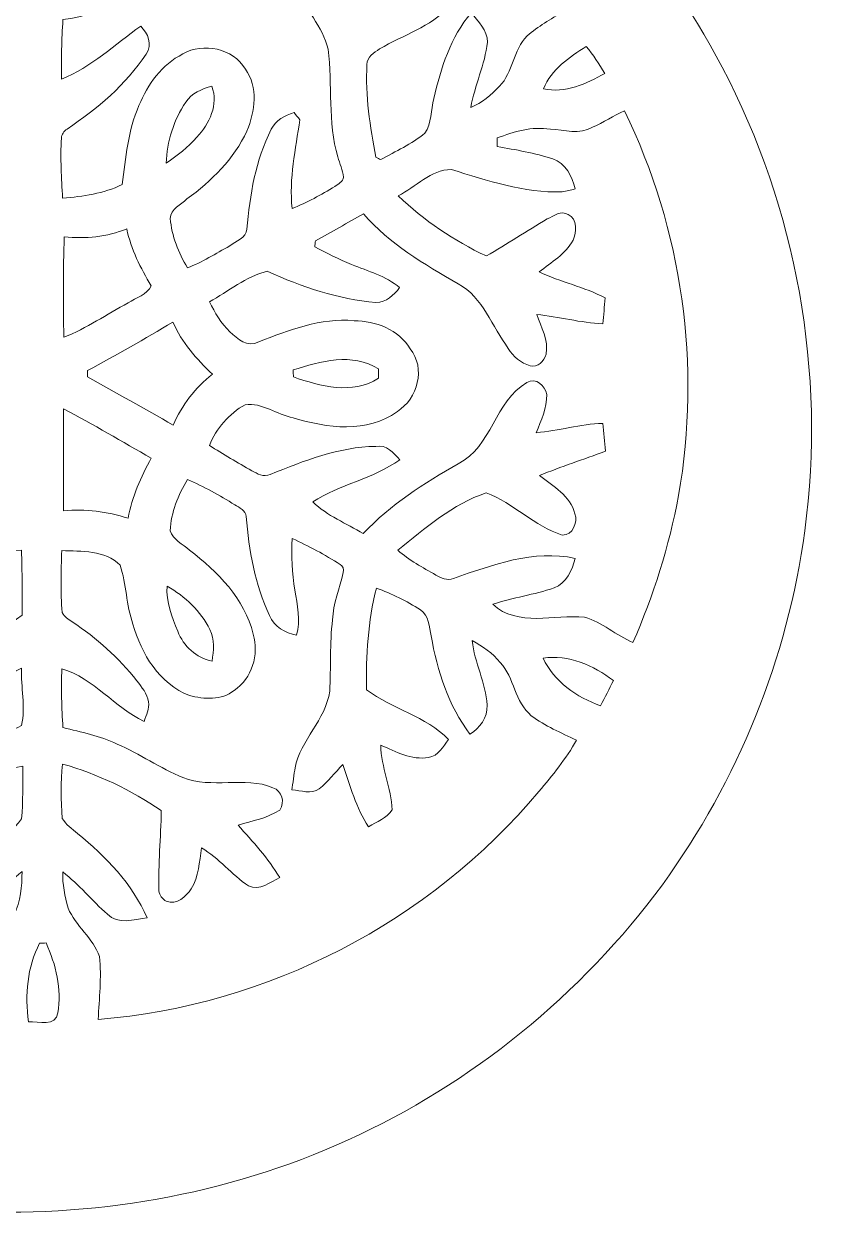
# Model space of a CAD drawing. Header units: centimetres. Extents: x -13.3 to 13.2, y -16.3 to 16.3.
# Drawn here: x 0.18 to 13.23, y -16.29 to 3.13 of the extents above; entities that cross this region are included whole.
import ezdxf

# ---------------------------------------------------------------- set-up
doc = ezdxf.new("R2010")
doc.units = ezdxf.units.CM
doc.header["$MEASUREMENT"] = 0
doc.layers.add('Layer 1', color=7, linetype='Continuous')

msp = doc.modelspace()

# ---------------------------------------------------------------- linework, layer by layer
at = {"layer": 'Layer 1', "color": 251, "lineweight": 9}
for points, knots in [([(-0.59638, 16.06195), (-0.22773, 16.28455), (0.27781, 16.22282), (0.59461, 15.93178), (0.59461, 15.93178), (1.1019, 15.49222), (1.36437, 14.84416), (1.55981, 14.21798), (1.55981, 14.21798), (1.79229, 13.50467), (1.85826, 12.75431), (1.96374, 12.01594), (1.96374, 12.01594), (2.44986, 12.02406), (2.9748, 11.97502), (3.35862, 11.642), (3.35862, 11.642), (3.62744, 11.40458), (3.84298, 11.07861), (3.8705, 10.71278), (3.8705, 10.71278), (3.91918, 10.06085), (3.88144, 9.40644), (3.89272, 8.7531), (3.89272, 8.7531), (5.04031, 8.36293), (6.16038, 7.87186), (7.17321, 7.20017), (7.17321, 7.20017), (8.996, 6.0092), (10.52671, 4.36243), (11.53883, 2.43132), (11.53883, 2.43132), (12.74851, 0.13615), (13.22969, -2.53967), (12.88291, -5.11142), (12.88291, -5.11142), (12.60457, -7.18435), (11.79424, -9.17683), (10.56587, -10.86805), (10.56587, -10.86805), (9.24824, -12.6577), (7.46919, -14.10797), (5.44248, -15.02201), (5.44248, -15.02201), (3.47257, -15.92654), (1.27194, -16.29131), (-0.88707, -16.17524), (-0.88707, -16.17524), (-2.98116, -16.02461), (-5.04209, -15.38467), (-6.83314, -14.28541), (-6.83314, -14.28541), (-9.22639, -12.84149), (-11.13209, -10.59289), (-12.13998, -7.98339), (-12.13998, -7.98339), (-13.16868, -5.33262), (-13.28192, -2.32588), (-12.3968, 0.38098), (-12.3968, 0.38098), (-11.22593, 4.11196), (-8.22379, 7.19594), (-4.54714, 8.51286), (-4.54714, 8.51286), (-4.333, 8.59082), (-4.11569, 8.66209), (-3.90367, 8.74639), (-3.90367, 8.74639), (-3.89944, 9.35811), (-3.92025, 9.97054), (-3.89697, 10.5819), (-3.89697, 10.5819), (-3.86593, 11.2483), (-3.33323, 11.86637), (-2.66613, 11.95844), (-2.66613, 11.95844), (-2.446, 11.99725), (-2.22022, 11.98702), (-1.99691, 11.99407), (-1.99691, 11.99407), (-1.94117, 12.9374), (-1.83957, 13.89272), (-1.50514, 14.78349), (-1.50514, 14.78349), (-1.30547, 15.26679), (-1.05676, 15.77726), (-0.59638, 16.06195), (-0.59638, 16.06195), (-0.59638, 16.06195), (-0.59638, 16.06195), (-0.59638, 16.06195)], [0, 0, 0, 0, 0.04166667, 0.04166667, 0.04166667, 0.04166667, 0.08333333, 0.08333333, 0.08333333, 0.08333333, 0.125, 0.125, 0.125, 0.125, 0.16666667, 0.16666667, 0.16666667, 0.16666667, 0.20833333, 0.20833333, 0.20833333, 0.20833333, 0.25, 0.25, 0.25, 0.25, 0.29166667, 0.29166667, 0.29166667, 0.29166667, 0.33333333, 0.33333333, 0.33333333, 0.33333333, 0.375, 0.375, 0.375, 0.375, 0.41666667, 0.41666667, 0.41666667, 0.41666667, 0.45833333, 0.45833333, 0.45833333, 0.45833333, 0.5, 0.5, 0.5, 0.5, 0.54166667, 0.54166667, 0.54166667, 0.54166667, 0.58333333, 0.58333333, 0.58333333, 0.58333333, 0.625, 0.625, 0.625, 0.625, 0.66666667, 0.66666667, 0.66666667, 0.66666667, 0.70833333, 0.70833333, 0.70833333, 0.70833333, 0.75, 0.75, 0.75, 0.75, 0.79166667, 0.79166667, 0.79166667, 0.79166667, 0.83333333, 0.83333333, 0.83333333, 0.83333333, 0.875, 0.875, 0.875, 0.875, 0.91666667, 0.91666667, 0.91666667, 0.91666667, 1, 1, 1, 1]), ([(1.45327, 7.55789), (1.43069, 7.33141), (1.42645, 7.10245), (1.38836, 6.87738), (1.38836, 6.87738), (1.32697, 6.65161), (1.11777, 6.5119), (1.00912, 6.31082), (1.00912, 6.31082), (0.84508, 6.09139), (0.8225, 5.81058), (0.78793, 5.54882), (0.78793, 5.54882), (1.14141, 5.73297), (1.3178, 6.1309), (1.66811, 6.31894), (1.66811, 6.31894), (1.83568, 6.37044), (2.01842, 6.32282), (2.18881, 6.29636), (2.18881, 6.29636), (1.93093, 5.70228), (1.44868, 5.24543), (0.95761, 4.84044), (0.95761, 4.84044), (0.89235, 4.76671), (0.78969, 4.69933), (0.78722, 4.59103), (0.78722, 4.59103), (0.77558, 4.32927), (0.79004, 4.06715), (0.80169, 3.80504), (0.80169, 3.80504), (1.38201, 3.94686), (1.92176, 4.2192), (2.41529, 4.55152), (2.41529, 4.55152), (2.39659, 4.95192), (2.36026, 5.35232), (2.37825, 5.75343), (2.37825, 5.75343), (2.33839, 5.86809), (2.40612, 5.96863), (2.49079, 6.02895), (2.49079, 6.02895), (2.61249, 6.05153), (2.7469, 6.02013), (2.82839, 5.92453), (2.82839, 5.92453), (3.00796, 5.71357), (3.02172, 5.42041), (3.08275, 5.16218), (3.08275, 5.16218), (3.37591, 5.33857), (3.59779, 5.60844), (3.87826, 5.80282), (3.87826, 5.80282), (4.0543, 5.83422), (4.1887, 5.69981), (4.34075, 5.63949), (4.34075, 5.63949), (4.16294, 5.31599), (3.89449, 5.05599), (3.66412, 4.77165), (3.66412, 4.77165), (3.91848, 4.70286), (4.24055, 4.70674), (4.38944, 4.44569), (4.38944, 4.44569), (4.45223, 4.25836), (4.25644, 4.19027), (4.12768, 4.13912), (4.12768, 4.13912), (3.66871, 4.01106), (3.16882, 4.1677), (2.71798, 3.99801), (2.71798, 3.99801), (2.10273, 3.69321), (1.51359, 3.28646), (0.81439, 3.20285), (0.81439, 3.20285), (0.79216, 2.88006), (0.78863, 2.55621), (0.79075, 2.23236), (0.79075, 2.23236), (1.27441, 2.43168), (1.65858, 2.79786), (2.0798, 3.09772), (2.0798, 3.09772), (2.19586, 2.97884), (2.27771, 2.80209), (2.16729, 2.64299), (2.16729, 2.64299), (1.83991, 2.14452), (1.37178, 1.7547), (0.88177, 1.42238), (0.88177, 1.42238), (0.83344, 1.3871), (0.78899, 1.33736), (0.78863, 1.27386), (0.78863, 1.27386), (0.77099, 0.94931), (0.78969, 0.62404), (0.8098, 0.29984), (0.8098, 0.29984), (1.13965, 0.32842), (1.47584, 0.37181), (1.77606, 0.52139), (1.77606, 0.52139), (1.83779, 0.95424), (1.8699, 1.40121), (2.05158, 1.80514), (2.05158, 1.80514), (2.19128, 2.15192), (2.42376, 2.47366), (2.76525, 2.64546), (2.76525, 2.64546), (3.09862, 2.83843), (3.58052, 2.73577), (3.78231, 2.39957), (3.78231, 2.39957), (3.99679, 2.105), (3.93612, 1.70884), (3.8084, 1.39134), (3.8084, 1.39134), (3.59427, 0.94013), (3.23338, 0.57607), (2.83192, 0.28714), (2.83192, 0.28714), (2.73597, 0.19365), (2.56169, 0.12522), (2.55993, -0.03071), (2.55993, -0.03071), (2.58216, -0.31646), (2.69469, -0.58775), (2.83898, -0.83293), (2.83898, -0.83293), (3.08204, -0.74403), (3.299, -0.59868), (3.52725, -0.47839), (3.52725, -0.47839), (3.62955, -0.40289), (3.79077, -0.35103), (3.80735, -0.20534), (3.80735, -0.20534), (3.85673, 0.35064), (3.94282, 0.91897), (4.20387, 1.41956), (4.20387, 1.41956), (4.27584, 1.56526), (4.4233, 1.64569), (4.57359, 1.69049), (4.57359, 1.69049), (4.60463, 1.65239), (4.63638, 1.61429), (4.66813, 1.57619), (4.66813, 1.57619), (4.6011, 1.09712), (4.49033, 0.6184), (4.54254, 0.13121), (4.54254, 0.13121), (4.78666, 0.22611), (5.01526, 0.35699), (5.23998, 0.49034), (5.23998, 0.49034), (5.29537, 0.53021), (5.36875, 0.5683), (5.38074, 0.64204), (5.38074, 0.64204), (5.36592, 0.75528), (5.31583, 0.86005), (5.28584, 0.96941), (5.28584, 0.96941), (5.12004, 1.5395), (5.19765, 2.14134), (5.12886, 2.72307), (5.12886, 2.72307), (5.03749, 3.09384), (4.74962, 3.37606), (4.61557, 3.72884), (4.61557, 3.72884), (4.55842, 3.88195), (4.56794, 4.05022), (4.54289, 4.20862), (4.54289, 4.20862), (4.6773, 4.24284), (4.83182, 4.2954), (4.95988, 4.21038), (4.95988, 4.21038), (5.11722, 4.10137), (5.22446, 3.93592), (5.35781, 3.8001), (5.35781, 3.8001), (5.47881, 4.12924), (5.59699, 4.45944), (5.73317, 4.78259), (5.73317, 4.78259), (5.87851, 4.73461), (6.02139, 4.67746), (6.16426, 4.62102), (6.16426, 4.62102), (6.16391, 4.23543), (6.00727, 3.87136), (5.98505, 3.48789), (5.98505, 3.48789), (6.22459, 3.58526), (6.46553, 3.72355), (6.73435, 3.69039), (6.73435, 3.69039), (6.90121, 3.68827), (6.98976, 3.52458), (7.09877, 3.42192), (7.09877, 3.42192), (6.79961, 3.0762), (6.34382, 2.95696), (5.96635, 2.72625), (5.96635, 2.72625), (5.87322, 2.66733), (5.76139, 2.59784), (5.76033, 2.47436), (5.76033, 2.47436), (5.73281, 1.96636), (5.80866, 1.46083), (5.90638, 0.96412), (5.90638, 0.96412), (5.92578, 0.9546), (5.96459, 0.93519), (5.98399, 0.92567), (5.98399, 0.92567), (6.22776, 1.06078), (6.48247, 1.18214), (6.7026, 1.35465), (6.7026, 1.35465), (6.81655, 1.51692), (6.79503, 1.73459), (6.84759, 1.91909), (6.84759, 1.91909), (6.96189, 2.41404), (7.12241, 2.91992), (7.45401, 3.31609), (7.45401, 3.31609), (7.56549, 3.17392), (7.7246, 3.03281), (7.7193, 2.83702), (7.7193, 2.83702), (7.68015, 2.47225), (7.51327, 2.13605), (7.44908, 1.77551), (7.44908, 1.77551), (7.63111, 1.84818), (7.77997, 1.97977), (7.91544, 2.11841), (7.91544, 2.11841), (8.13841, 2.34772), (8.13911, 2.70931), (8.36489, 2.93756), (8.36489, 2.93756), (8.54022, 3.09702), (8.75365, 3.20638), (8.95121, 3.33549), (8.95121, 3.33549), (7.21342, 5.73297), (4.39508, 7.28802), (1.45327, 7.55789), (1.45327, 7.55789), (1.45327, 7.55789), (1.45327, 7.55789), (1.45327, 7.55789)], [0, 0, 0, 0, 0.01470588, 0.01470588, 0.01470588, 0.01470588, 0.02941176, 0.02941176, 0.02941176, 0.02941176, 0.04411765, 0.04411765, 0.04411765, 0.04411765, 0.05882353, 0.05882353, 0.05882353, 0.05882353, 0.07352941, 0.07352941, 0.07352941, 0.07352941, 0.08823529, 0.08823529, 0.08823529, 0.08823529, 0.10294118, 0.10294118, 0.10294118, 0.10294118, 0.11764706, 0.11764706, 0.11764706, 0.11764706, 0.13235294, 0.13235294, 0.13235294, 0.13235294, 0.14705882, 0.14705882, 0.14705882, 0.14705882, 0.16176471, 0.16176471, 0.16176471, 0.16176471, 0.17647059, 0.17647059, 0.17647059, 0.17647059, 0.19117647, 0.19117647, 0.19117647, 0.19117647, 0.20588235, 0.20588235, 0.20588235, 0.20588235, 0.22058824, 0.22058824, 0.22058824, 0.22058824, 0.23529412, 0.23529412, 0.23529412, 0.23529412, 0.25, 0.25, 0.25, 0.25, 0.26470588, 0.26470588, 0.26470588, 0.26470588, 0.27941176, 0.27941176, 0.27941176, 0.27941176, 0.29411765, 0.29411765, 0.29411765, 0.29411765, 0.30882353, 0.30882353, 0.30882353, 0.30882353, 0.32352941, 0.32352941, 0.32352941, 0.32352941, 0.33823529, 0.33823529, 0.33823529, 0.33823529, 0.35294118, 0.35294118, 0.35294118, 0.35294118, 0.36764706, 0.36764706, 0.36764706, 0.36764706, 0.38235294, 0.38235294, 0.38235294, 0.38235294, 0.39705882, 0.39705882, 0.39705882, 0.39705882, 0.41176471, 0.41176471, 0.41176471, 0.41176471, 0.42647059, 0.42647059, 0.42647059, 0.42647059, 0.44117647, 0.44117647, 0.44117647, 0.44117647, 0.45588235, 0.45588235, 0.45588235, 0.45588235, 0.47058824, 0.47058824, 0.47058824, 0.47058824, 0.48529412, 0.48529412, 0.48529412, 0.48529412, 0.5, 0.5, 0.5, 0.5, 0.51470588, 0.51470588, 0.51470588, 0.51470588, 0.52941176, 0.52941176, 0.52941176, 0.52941176, 0.54411765, 0.54411765, 0.54411765, 0.54411765, 0.55882353, 0.55882353, 0.55882353, 0.55882353, 0.57352941, 0.57352941, 0.57352941, 0.57352941, 0.58823529, 0.58823529, 0.58823529, 0.58823529, 0.60294118, 0.60294118, 0.60294118, 0.60294118, 0.61764706, 0.61764706, 0.61764706, 0.61764706, 0.63235294, 0.63235294, 0.63235294, 0.63235294, 0.64705882, 0.64705882, 0.64705882, 0.64705882, 0.66176471, 0.66176471, 0.66176471, 0.66176471, 0.67647059, 0.67647059, 0.67647059, 0.67647059, 0.69117647, 0.69117647, 0.69117647, 0.69117647, 0.70588235, 0.70588235, 0.70588235, 0.70588235, 0.72058824, 0.72058824, 0.72058824, 0.72058824, 0.73529412, 0.73529412, 0.73529412, 0.73529412, 0.75, 0.75, 0.75, 0.75, 0.76470588, 0.76470588, 0.76470588, 0.76470588, 0.77941176, 0.77941176, 0.77941176, 0.77941176, 0.79411765, 0.79411765, 0.79411765, 0.79411765, 0.80882353, 0.80882353, 0.80882353, 0.80882353, 0.82352941, 0.82352941, 0.82352941, 0.82352941, 0.83823529, 0.83823529, 0.83823529, 0.83823529, 0.85294118, 0.85294118, 0.85294118, 0.85294118, 0.86764706, 0.86764706, 0.86764706, 0.86764706, 0.88235294, 0.88235294, 0.88235294, 0.88235294, 0.89705882, 0.89705882, 0.89705882, 0.89705882, 0.91176471, 0.91176471, 0.91176471, 0.91176471, 0.92647059, 0.92647059, 0.92647059, 0.92647059, 0.94117647, 0.94117647, 0.94117647, 0.94117647, 0.95588235, 0.95588235, 0.95588235, 0.95588235, 0.97058824, 0.97058824, 0.97058824, 0.97058824, 1, 1, 1, 1]), ([(8.63405, 2.07996), (8.98296, 1.9967), (9.33256, 2.16215), (9.62995, 2.32972), (9.62995, 2.32972), (9.53504, 2.48001), (9.44192, 2.6317), (9.32762, 2.76787), (9.32762, 2.76787), (9.05351, 2.59396), (8.76035, 2.39428), (8.63405, 2.07996), (8.63405, 2.07996), (8.63405, 2.07996), (8.63405, 2.07996), (8.63405, 2.07996)], [0, 0, 0, 0, 0.2, 0.2, 0.2, 0.2, 0.4, 0.4, 0.4, 0.4, 0.6, 0.6, 0.6, 0.6, 1, 1, 1, 1]), ([(2.81146, 1.86159), (2.61532, 1.56984), (2.50596, 1.21953), (2.49608, 0.86852), (2.49608, 0.86852), (2.67211, 0.99517), (2.85132, 1.12322), (2.99208, 1.29044), (2.99208, 1.29044), (3.19564, 1.50916), (3.35121, 1.82137), (3.23515, 2.12017), (3.23515, 2.12017), (3.07287, 2.07643), (2.91024, 2.00411), (2.81146, 1.86159), (2.81146, 1.86159), (2.81146, 1.86159), (2.81146, 1.86159), (2.81146, 1.86159)], [0, 0, 0, 0, 0.16666667, 0.16666667, 0.16666667, 0.16666667, 0.33333333, 0.33333333, 0.33333333, 0.33333333, 0.5, 0.5, 0.5, 0.5, 0.66666667, 0.66666667, 0.66666667, 0.66666667, 1, 1, 1, 1]), ([(9.42922, 1.45166), (9.21826, 1.32642), (8.97202, 1.41215), (8.74342, 1.41956), (8.74342, 1.41956), (8.44391, 1.47318), (8.15357, 1.37934), (7.87629, 1.27809), (7.87629, 1.27809), (7.87734, 1.23188), (7.87876, 1.18567), (7.88052, 1.1391), (7.88052, 1.1391), (8.18427, 1.08654), (8.48871, 1.03291), (8.78363, 0.94013), (8.78363, 0.94013), (8.99072, 0.8664), (9.10184, 0.65156), (9.14876, 0.44942), (9.14876, 0.44942), (9.07715, 0.43213), (9.00659, 0.41167), (8.93357, 0.40356), (8.93357, 0.40356), (8.31197, 0.37781), (7.71966, 0.58912), (7.13334, 0.76374), (7.13334, 0.76374), (6.79503, 0.76727), (6.55196, 0.47694), (6.26762, 0.33794), (6.26762, 0.33794), (6.68814, -0.06458), (7.17532, -0.39372), (7.70237, -0.64031), (7.70237, -0.64031), (8.03892, -0.45016), (8.35889, -0.2318), (8.69403, -0.03918), (8.69403, -0.03918), (8.79492, 0.0088), (8.91946, 0.10652), (9.0334, 0.03173), (9.0334, 0.03173), (9.1918, -0.03812), (9.16569, -0.25473), (9.11278, -0.38561), (9.11278, -0.38561), (8.99036, -0.61068), (8.75858, -0.74403), (8.5635, -0.8996), (8.5635, -0.8996), (8.91098, -1.06682), (9.29552, -1.14126), (9.63665, -1.324), (9.63665, -1.324), (9.62254, -1.46405), (9.60949, -1.60445), (9.59749, -1.74486), (9.59749, -1.74486), (9.23413, -1.72863), (8.88206, -1.62844), (8.52152, -1.59105), (8.52152, -1.59105), (8.5949, -1.79989), (8.71555, -2.00944), (8.67498, -2.24051), (8.67498, -2.24051), (8.6457, -2.35093), (8.53704, -2.46488), (8.41322, -2.42784), (8.41322, -2.42784), (8.26505, -2.38056), (8.13735, -2.28038), (8.05974, -2.14561), (8.05974, -2.14561), (7.79621, -1.78931), (7.65192, -1.31764), (7.24341, -1.09187), (7.24341, -1.09187), (6.68814, -0.77754), (6.1311, -0.44276), (5.70636, 0.04267), (5.70636, 0.04267), (5.44389, -0.10056), (5.1846, -0.25049), (4.92248, -0.39443), (4.92248, -0.39443), (4.91966, -0.41912), (4.91366, -0.4678), (4.91049, -0.49215), (4.91049, -0.49215), (5.10628, -0.59657), (5.30595, -0.69288), (5.51127, -0.7779), (5.51127, -0.7779), (5.77656, -0.8922), (6.06866, -0.96205), (6.29197, -1.15607), (6.29197, -1.15607), (6.19531, -1.27425), (6.07289, -1.40125), (5.90709, -1.39561), (5.90709, -1.39561), (5.29008, -1.34516), (4.69671, -1.14337), (4.1372, -0.89078), (4.1372, -0.89078), (3.79183, -0.97228), (3.50573, -1.21887), (3.1974, -1.38714), (3.1974, -1.38714), (3.28842, -1.56212), (3.38226, -1.74027), (3.53113, -1.87468), (3.53113, -1.87468), (3.65283, -1.99427), (3.81582, -2.13538), (4.00066, -2.03872), (4.00066, -2.03872), (4.49351, -1.84434), (5.00786, -1.64538), (5.54937, -1.69335), (5.54937, -1.69335), (5.90074, -1.69688), (6.2768, -1.83482), (6.46271, -2.15161), (6.46271, -2.15161), (6.72165, -2.46558), (6.57983, -2.963), (6.25492, -3.1722), (6.25492, -3.1722), (5.76527, -3.53097), (5.10769, -3.44031), (4.5623, -3.2745), (4.5623, -3.2745), (4.29418, -3.2237), (4.05746, -3.02262), (3.77701, -3.05966), (3.77701, -3.05966), (3.51807, -3.20536), (3.30958, -3.44736), (3.19705, -3.72253), (3.19705, -3.72253), (3.42424, -3.86364), (3.65142, -4.00616), (3.88673, -4.13387), (3.88673, -4.13387), (3.97809, -4.18255), (4.07687, -4.24358), (4.18765, -4.19561), (4.18765, -4.19561), (4.7341, -3.9723), (5.30454, -3.74546), (5.90179, -3.73805), (5.90179, -3.73805), (6.07783, -3.70383), (6.19107, -3.84566), (6.29514, -3.95572), (6.29514, -3.95572), (5.86475, -4.26582), (5.32112, -4.35506), (4.87697, -4.64258), (4.87697, -4.64258), (5.11439, -4.86624), (5.42307, -4.99077), (5.70001, -5.15657), (5.70001, -5.15657), (6.13992, -4.6835), (6.68672, -4.33636), (7.24552, -4.02133), (7.24552, -4.02133), (7.79551, -3.74546), (7.83361, -3.00145), (8.3603, -2.70159), (8.3603, -2.70159), (8.51341, -2.60846), (8.65452, -2.75733), (8.6838, -2.8935), (8.6838, -2.8935), (8.6919, -3.11505), (8.59243, -3.31578), (8.51341, -3.5158), (8.51341, -3.5158), (8.87783, -3.48793), (9.23061, -3.37328), (9.59749, -3.36376), (9.59749, -3.36376), (9.60949, -3.51333), (9.62431, -3.66503), (9.63947, -3.81531), (9.63947, -3.81531), (9.28282, -3.95043), (8.9198, -4.0679), (8.56703, -4.21254), (8.56703, -4.21254), (8.78715, -4.38928), (9.06939, -4.53956), (9.14417, -4.83414), (9.14417, -4.83414), (9.19004, -4.97701), (9.1096, -5.18938), (8.93815, -5.18021), (8.93815, -5.18021), (8.48519, -5.03452), (8.14299, -4.66128), (7.70166, -4.49476), (7.70166, -4.49476), (7.15239, -4.6701), (6.70719, -5.07614), (6.26127, -5.42646), (6.26127, -5.42646), (6.44472, -5.59262), (6.66838, -5.70586), (6.8804, -5.83074), (6.8804, -5.83074), (6.96612, -5.88013), (7.06772, -5.92634), (7.16686, -5.88507), (7.16686, -5.88507), (7.79868, -5.66952), (8.47249, -5.41058), (9.14735, -5.56051), (9.14735, -5.56051), (9.10184, -5.75313), (9.0013, -5.96056), (8.80691, -6.03923), (8.80691, -6.03923), (8.47953, -6.15177), (8.13417, -6.19692), (7.80609, -6.30699), (7.80609, -6.30699), (8.21461, -6.68164), (8.8055, -6.4728), (9.30081, -6.51442), (9.30081, -6.51442), (9.58585, -6.60191), (9.81516, -6.8097), (10.08609, -6.93), (10.08609, -6.93), (10.4237, -6.16376), (10.67523, -5.35978), (10.83045, -4.5371), (10.83045, -4.5371), (11.19734, -2.42925), (10.8936, -0.20322), (9.9478, 1.71836), (9.9478, 1.71836), (9.7693, 1.64004), (9.60702, 1.53033), (9.42922, 1.45166), (9.42922, 1.45166), (9.42922, 1.45166), (9.42922, 1.45166), (9.42922, 1.45166)], [0, 0, 0, 0, 0.01538462, 0.01538462, 0.01538462, 0.01538462, 0.03076923, 0.03076923, 0.03076923, 0.03076923, 0.04615385, 0.04615385, 0.04615385, 0.04615385, 0.06153846, 0.06153846, 0.06153846, 0.06153846, 0.07692308, 0.07692308, 0.07692308, 0.07692308, 0.09230769, 0.09230769, 0.09230769, 0.09230769, 0.10769231, 0.10769231, 0.10769231, 0.10769231, 0.12307692, 0.12307692, 0.12307692, 0.12307692, 0.13846154, 0.13846154, 0.13846154, 0.13846154, 0.15384615, 0.15384615, 0.15384615, 0.15384615, 0.16923077, 0.16923077, 0.16923077, 0.16923077, 0.18461538, 0.18461538, 0.18461538, 0.18461538, 0.2, 0.2, 0.2, 0.2, 0.21538462, 0.21538462, 0.21538462, 0.21538462, 0.23076923, 0.23076923, 0.23076923, 0.23076923, 0.24615385, 0.24615385, 0.24615385, 0.24615385, 0.26153846, 0.26153846, 0.26153846, 0.26153846, 0.27692308, 0.27692308, 0.27692308, 0.27692308, 0.29230769, 0.29230769, 0.29230769, 0.29230769, 0.30769231, 0.30769231, 0.30769231, 0.30769231, 0.32307692, 0.32307692, 0.32307692, 0.32307692, 0.33846154, 0.33846154, 0.33846154, 0.33846154, 0.35384615, 0.35384615, 0.35384615, 0.35384615, 0.36923077, 0.36923077, 0.36923077, 0.36923077, 0.38461538, 0.38461538, 0.38461538, 0.38461538, 0.4, 0.4, 0.4, 0.4, 0.41538462, 0.41538462, 0.41538462, 0.41538462, 0.43076923, 0.43076923, 0.43076923, 0.43076923, 0.44615385, 0.44615385, 0.44615385, 0.44615385, 0.46153846, 0.46153846, 0.46153846, 0.46153846, 0.47692308, 0.47692308, 0.47692308, 0.47692308, 0.49230769, 0.49230769, 0.49230769, 0.49230769, 0.50769231, 0.50769231, 0.50769231, 0.50769231, 0.52307692, 0.52307692, 0.52307692, 0.52307692, 0.53846154, 0.53846154, 0.53846154, 0.53846154, 0.55384615, 0.55384615, 0.55384615, 0.55384615, 0.56923077, 0.56923077, 0.56923077, 0.56923077, 0.58461538, 0.58461538, 0.58461538, 0.58461538, 0.6, 0.6, 0.6, 0.6, 0.61538462, 0.61538462, 0.61538462, 0.61538462, 0.63076923, 0.63076923, 0.63076923, 0.63076923, 0.64615385, 0.64615385, 0.64615385, 0.64615385, 0.66153846, 0.66153846, 0.66153846, 0.66153846, 0.67692308, 0.67692308, 0.67692308, 0.67692308, 0.69230769, 0.69230769, 0.69230769, 0.69230769, 0.70769231, 0.70769231, 0.70769231, 0.70769231, 0.72307692, 0.72307692, 0.72307692, 0.72307692, 0.73846154, 0.73846154, 0.73846154, 0.73846154, 0.75384615, 0.75384615, 0.75384615, 0.75384615, 0.76923077, 0.76923077, 0.76923077, 0.76923077, 0.78461538, 0.78461538, 0.78461538, 0.78461538, 0.8, 0.8, 0.8, 0.8, 0.81538462, 0.81538462, 0.81538462, 0.81538462, 0.83076923, 0.83076923, 0.83076923, 0.83076923, 0.84615385, 0.84615385, 0.84615385, 0.84615385, 0.86153846, 0.86153846, 0.86153846, 0.86153846, 0.87692308, 0.87692308, 0.87692308, 0.87692308, 0.89230769, 0.89230769, 0.89230769, 0.89230769, 0.90769231, 0.90769231, 0.90769231, 0.90769231, 0.92307692, 0.92307692, 0.92307692, 0.92307692, 0.93846154, 0.93846154, 0.93846154, 0.93846154, 0.95384615, 0.95384615, 0.95384615, 0.95384615, 0.96923077, 0.96923077, 0.96923077, 0.96923077, 1, 1, 1, 1]), ([(0.83485, -0.3281), (0.81686, -0.87279), (0.81897, -1.41819), (0.82956, -1.96323), (0.82956, -1.96323), (1.19786, -1.81753), (1.52559, -1.58858), (1.87519, -1.40443), (1.87519, -1.40443), (1.99831, -1.31694), (2.18528, -1.27813), (2.25054, -1.12573), (2.25054, -1.12573), (2.07592, -0.83681), (1.92458, -0.53342), (1.85191, -0.2011), (1.85191, -0.2011), (1.52806, -0.33022), (1.18092, -0.36585), (0.83485, -0.3281), (0.83485, -0.3281), (0.83485, -0.3281), (0.83485, -0.3281), (0.83485, -0.3281)], [0, 0, 0, 0, 0.14285714, 0.14285714, 0.14285714, 0.14285714, 0.28571429, 0.28571429, 0.28571429, 0.28571429, 0.42857143, 0.42857143, 0.42857143, 0.42857143, 0.57142857, 0.57142857, 0.57142857, 0.57142857, 0.71428571, 0.71428571, 0.71428571, 0.71428571, 1, 1, 1, 1]), ([(1.21126, -2.50615), (1.21161, -2.53085), (1.21232, -2.58024), (1.21267, -2.60493), (1.21267, -2.60493), (1.67622, -2.86846), (2.14718, -3.11928), (2.60509, -3.39339), (2.60509, -3.39339), (2.75255, -3.06919), (2.96492, -2.78273), (3.24573, -2.56436), (3.24573, -2.56436), (2.9882, -2.31636), (2.74831, -2.04966), (2.60403, -1.71664), (2.60403, -1.71664), (2.14365, -1.98616), (1.68328, -2.25674), (1.21126, -2.50615), (1.21126, -2.50615), (1.21126, -2.50615), (1.21126, -2.50615), (1.21126, -2.50615)], [0, 0, 0, 0, 0.14285714, 0.14285714, 0.14285714, 0.14285714, 0.28571429, 0.28571429, 0.28571429, 0.28571429, 0.42857143, 0.42857143, 0.42857143, 0.42857143, 0.57142857, 0.57142857, 0.57142857, 0.57142857, 0.71428571, 0.71428571, 0.71428571, 0.71428571, 1, 1, 1, 1]), ([(4.55983, -2.49557), (4.56089, -2.52379), (4.563, -2.58094), (4.56406, -2.60952), (4.56406, -2.60952), (5.00186, -2.76051), (5.52397, -2.90197), (5.94519, -2.63068), (5.94519, -2.63068), (5.94519, -2.59258), (5.94519, -2.51709), (5.94519, -2.47899), (5.94519, -2.47899), (5.52432, -2.20453), (4.99939, -2.35799), (4.55983, -2.49557), (4.55983, -2.49557), (4.55983, -2.49557), (4.55983, -2.49557), (4.55983, -2.49557)], [0, 0, 0, 0, 0.16666667, 0.16666667, 0.16666667, 0.16666667, 0.33333333, 0.33333333, 0.33333333, 0.33333333, 0.5, 0.5, 0.5, 0.5, 0.66666667, 0.66666667, 0.66666667, 0.66666667, 1, 1, 1, 1]), ([(0.82603, -3.1274), (0.82038, -3.67985), (0.82144, -4.23265), (0.82356, -4.78581), (0.82356, -4.78581), (1.17986, -4.74876), (1.53335, -4.79956), (1.87307, -4.90716), (1.87307, -4.90716), (1.9415, -4.55932), (2.07804, -4.23582), (2.25196, -3.92855), (2.25196, -3.92855), (1.77571, -3.66326), (1.30969, -3.37928), (0.82603, -3.1274), (0.82603, -3.1274), (0.82603, -3.1274), (0.82603, -3.1274), (0.82603, -3.1274)], [0, 0, 0, 0, 0.16666667, 0.16666667, 0.16666667, 0.16666667, 0.33333333, 0.33333333, 0.33333333, 0.33333333, 0.5, 0.5, 0.5, 0.5, 0.66666667, 0.66666667, 0.66666667, 0.66666667, 1, 1, 1, 1]), ([(-2.55254, -4.63129), (-2.6559, -4.70537), (-2.81606, -4.75829), (-2.83264, -4.90434), (-2.83264, -4.90434), (-2.88238, -5.45327), (-2.97622, -6.00995), (-3.21152, -6.51266), (-3.21152, -6.51266), (-3.28596, -6.66577), (-3.44295, -6.75325), (-3.59993, -6.80088), (-3.59993, -6.80088), (-3.62992, -6.76137), (-3.6599, -6.72256), (-3.68989, -6.68411), (-3.68989, -6.68411), (-3.63486, -6.20574), (-3.52444, -5.72985), (-3.56677, -5.24548), (-3.56677, -5.24548), (-3.83241, -5.35379), (-4.085, -5.49207), (-4.3263, -5.64624), (-4.3263, -5.64624), (-4.40991, -5.66247), (-4.41132, -5.75242), (-4.39368, -5.81416), (-4.39368, -5.81416), (-4.35488, -5.96162), (-4.30337, -6.1052), (-4.27339, -6.25549), (-4.27339, -6.25549), (-4.12028, -6.85097), (-4.28961, -7.48915), (-4.07724, -8.07194), (-4.07724, -8.07194), (-3.91532, -8.41484), (-3.6218, -8.702), (-3.58829, -9.09852), (-3.58829, -9.09852), (-3.54137, -9.21529), (-3.61792, -9.31513), (-3.704, -9.37369), (-3.704, -9.37369), (-4.01762, -9.4333), (-4.18766, -9.11156), (-4.39333, -8.94506), (-4.39333, -8.94506), (-4.52915, -9.27032), (-4.6371, -9.60757), (-4.78738, -9.9272), (-4.78738, -9.9272), (-4.92425, -9.8404), (-5.10593, -9.79632), (-5.19837, -9.65309), (-5.19837, -9.65309), (-5.17861, -9.29572), (-5.02727, -8.956), (-5.01034, -8.59687), (-5.01034, -8.59687), (-5.25234, -8.68648), (-5.48941, -8.83747), (-5.75929, -8.79831), (-5.75929, -8.79831), (-5.88946, -8.78984), (-6.04186, -8.72246), (-6.07502, -8.58382), (-6.07502, -8.58382), (-6.10501, -8.49915), (-6.03869, -8.41837), (-5.97589, -8.36968), (-5.97589, -8.36968), (-5.64675, -8.12415), (-5.24317, -8.00844), (-4.90309, -7.78125), (-4.90309, -7.78125), (-4.81736, -7.72092), (-4.80079, -7.60733), (-4.78984, -7.51102), (-4.78984, -7.51102), (-4.77926, -7.01678), (-4.83606, -6.52007), (-4.95883, -6.041), (-4.95883, -6.041), (-5.22236, -6.13095), (-5.46366, -6.27524), (-5.69226, -6.43223), (-5.69226, -6.43223), (-5.80056, -6.51195), (-5.79456, -6.66718), (-5.83196, -6.78183), (-5.83196, -6.78183), (-5.93955, -7.36039), (-6.10748, -7.94811), (-6.46237, -8.42789), (-6.46237, -8.42789), (-6.59219, -8.327), (-6.72166, -8.19682), (-6.74424, -8.02677), (-6.74424, -8.02677), (-6.76505, -7.62673), (-6.51035, -7.28031), (-6.49553, -6.8866), (-6.49553, -6.8866), (-6.65957, -6.97762), (-6.80774, -7.09616), (-6.94003, -7.2288), (-6.94003, -7.2288), (-7.17957, -7.47539), (-7.1838, -7.86874), (-7.44168, -8.10051), (-7.44168, -8.10051), (-7.70097, -8.29629), (-8.00648, -8.41449), (-8.28835, -8.57182), (-8.28835, -8.57182), (-7.20532, -10.16179), (-5.65486, -11.42262), (-3.89556, -12.1952), (-3.89556, -12.1952), (-2.8016, -12.67781), (-1.62579, -12.99954), (-0.42881, -13.05986), (-0.42881, -13.05986), (-0.42352, -12.70003), (-0.4775, -12.33808), (-0.41964, -11.98107), (-0.41964, -11.98107), (-0.3445, -11.73342), (-0.1092, -11.58031), (0.00687, -11.35454), (0.00687, -11.35454), (0.14058, -11.14781), (0.14164, -10.89204), (0.15081, -10.65568), (0.15081, -10.65568), (-0.13918, -10.86594), (-0.33639, -11.17779), (-0.62707, -11.38699), (-0.62707, -11.38699), (-0.79641, -11.52352), (-1.02007, -11.43109), (-1.21445, -11.4071), (-1.21445, -11.4071), (-1.01936, -10.95343), (-0.69163, -10.56925), (-0.32015, -10.24893), (-0.32015, -10.24893), (-0.16035, -10.1057), (0.01675, -9.97623), (0.14058, -9.79808), (0.14058, -9.79808), (0.16351, -9.51304), (0.16598, -9.22693), (0.15963, -8.94189), (0.15963, -8.94189), (-0.42599, -9.04666), (-0.95234, -9.33841), (-1.4434, -9.66014), (-1.4434, -9.66014), (-1.45399, -10.15827), (-1.31252, -10.69061), (-1.49314, -11.17285), (-1.49314, -11.17285), (-1.66459, -11.14181), (-1.86744, -11.09207), (-1.95281, -10.92168), (-1.95281, -10.92168), (-2.05053, -10.71566), (-2.06464, -10.48), (-2.11015, -10.26021), (-2.11015, -10.26021), (-2.40119, -10.45883), (-2.62979, -10.73541), (-2.92577, -10.92767), (-2.92577, -10.92767), (-3.08629, -10.93226), (-3.22034, -10.81302), (-3.36181, -10.74917), (-3.36181, -10.74917), (-3.18119, -10.43379), (-2.92577, -10.17344), (-2.7194, -9.87675), (-2.7194, -9.87675), (-2.90531, -9.81713), (-3.11592, -9.81748), (-3.28667, -9.71694), (-3.28667, -9.71694), (-3.40344, -9.65203), (-3.40661, -9.49186), (-3.44542, -9.38392), (-3.44542, -9.38392), (-2.90567, -9.02691), (-2.20928, -9.35358), (-1.64695, -9.06395), (-1.64695, -9.06395), (-1.22997, -8.85687), (-0.83874, -8.58629), (-0.38613, -8.45647), (-0.38613, -8.45647), (-0.21609, -8.38274), (-0.01395, -8.38132), (0.14199, -8.2769), (0.14199, -8.2769), (0.21114, -7.97351), (0.12718, -7.65249), (0.14093, -7.34486), (0.14093, -7.34486), (-0.32651, -7.58087), (-0.70821, -7.94705), (-1.15624, -8.21199), (-1.15624, -8.21199), (-1.23032, -8.0737), (-1.29629, -7.89167), (-1.19963, -7.74809), (-1.19963, -7.74809), (-0.85003, -7.23303), (-0.35543, -6.83545), (0.15152, -6.48373), (0.15152, -6.48373), (0.15293, -6.13166), (0.15046, -5.77959), (0.14058, -5.42822), (0.14058, -5.42822), (-0.10248, -5.43845), (-0.35014, -5.4568), (-0.58121, -5.53758), (-0.58121, -5.53758), (-0.68246, -5.57639), (-0.8084, -5.62789), (-0.82251, -5.75172), (-0.82251, -5.75172), (-0.89765, -6.24279), (-0.94704, -6.7649), (-1.23138, -7.18894), (-1.23138, -7.18894), (-1.42435, -7.53642), (-1.78489, -7.86803), (-2.21034, -7.82676), (-2.21034, -7.82676), (-2.67565, -7.85357), (-3.02208, -7.35121), (-2.94518, -6.91694), (-2.94518, -6.91694), (-2.8651, -6.33063), (-2.45411, -5.8505), (-1.9962, -5.50548), (-1.9962, -5.50548), (-1.8745, -5.3933), (-1.70904, -5.31745), (-1.61803, -5.17703), (-1.61803, -5.17703), (-1.57887, -4.85883), (-1.71363, -4.55121), (-1.86532, -4.27886), (-1.86532, -4.27886), (-2.10486, -4.37482), (-2.32535, -4.51064), (-2.55254, -4.63129), (-2.55254, -4.63129), (-2.55254, -4.63129), (-2.55254, -4.63129), (-2.55254, -4.63129)], [0, 0, 0, 0, 0.01492537, 0.01492537, 0.01492537, 0.01492537, 0.02985075, 0.02985075, 0.02985075, 0.02985075, 0.04477612, 0.04477612, 0.04477612, 0.04477612, 0.05970149, 0.05970149, 0.05970149, 0.05970149, 0.07462687, 0.07462687, 0.07462687, 0.07462687, 0.08955224, 0.08955224, 0.08955224, 0.08955224, 0.10447761, 0.10447761, 0.10447761, 0.10447761, 0.11940299, 0.11940299, 0.11940299, 0.11940299, 0.13432836, 0.13432836, 0.13432836, 0.13432836, 0.14925373, 0.14925373, 0.14925373, 0.14925373, 0.1641791, 0.1641791, 0.1641791, 0.1641791, 0.17910448, 0.17910448, 0.17910448, 0.17910448, 0.19402985, 0.19402985, 0.19402985, 0.19402985, 0.20895522, 0.20895522, 0.20895522, 0.20895522, 0.2238806, 0.2238806, 0.2238806, 0.2238806, 0.23880597, 0.23880597, 0.23880597, 0.23880597, 0.25373134, 0.25373134, 0.25373134, 0.25373134, 0.26865672, 0.26865672, 0.26865672, 0.26865672, 0.28358209, 0.28358209, 0.28358209, 0.28358209, 0.29850746, 0.29850746, 0.29850746, 0.29850746, 0.31343284, 0.31343284, 0.31343284, 0.31343284, 0.32835821, 0.32835821, 0.32835821, 0.32835821, 0.34328358, 0.34328358, 0.34328358, 0.34328358, 0.35820896, 0.35820896, 0.35820896, 0.35820896, 0.37313433, 0.37313433, 0.37313433, 0.37313433, 0.3880597, 0.3880597, 0.3880597, 0.3880597, 0.40298507, 0.40298507, 0.40298507, 0.40298507, 0.41791045, 0.41791045, 0.41791045, 0.41791045, 0.43283582, 0.43283582, 0.43283582, 0.43283582, 0.44776119, 0.44776119, 0.44776119, 0.44776119, 0.46268657, 0.46268657, 0.46268657, 0.46268657, 0.47761194, 0.47761194, 0.47761194, 0.47761194, 0.49253731, 0.49253731, 0.49253731, 0.49253731, 0.50746269, 0.50746269, 0.50746269, 0.50746269, 0.52238806, 0.52238806, 0.52238806, 0.52238806, 0.53731343, 0.53731343, 0.53731343, 0.53731343, 0.55223881, 0.55223881, 0.55223881, 0.55223881, 0.56716418, 0.56716418, 0.56716418, 0.56716418, 0.58208955, 0.58208955, 0.58208955, 0.58208955, 0.59701493, 0.59701493, 0.59701493, 0.59701493, 0.6119403, 0.6119403, 0.6119403, 0.6119403, 0.62686567, 0.62686567, 0.62686567, 0.62686567, 0.64179104, 0.64179104, 0.64179104, 0.64179104, 0.65671642, 0.65671642, 0.65671642, 0.65671642, 0.67164179, 0.67164179, 0.67164179, 0.67164179, 0.68656716, 0.68656716, 0.68656716, 0.68656716, 0.70149254, 0.70149254, 0.70149254, 0.70149254, 0.71641791, 0.71641791, 0.71641791, 0.71641791, 0.73134328, 0.73134328, 0.73134328, 0.73134328, 0.74626866, 0.74626866, 0.74626866, 0.74626866, 0.76119403, 0.76119403, 0.76119403, 0.76119403, 0.7761194, 0.7761194, 0.7761194, 0.7761194, 0.79104478, 0.79104478, 0.79104478, 0.79104478, 0.80597015, 0.80597015, 0.80597015, 0.80597015, 0.82089552, 0.82089552, 0.82089552, 0.82089552, 0.8358209, 0.8358209, 0.8358209, 0.8358209, 0.85074627, 0.85074627, 0.85074627, 0.85074627, 0.86567164, 0.86567164, 0.86567164, 0.86567164, 0.88059701, 0.88059701, 0.88059701, 0.88059701, 0.89552239, 0.89552239, 0.89552239, 0.89552239, 0.91044776, 0.91044776, 0.91044776, 0.91044776, 0.92537313, 0.92537313, 0.92537313, 0.92537313, 0.94029851, 0.94029851, 0.94029851, 0.94029851, 0.95522388, 0.95522388, 0.95522388, 0.95522388, 0.97014925, 0.97014925, 0.97014925, 0.97014925, 1, 1, 1, 1]), ([(2.83862, -4.27781), (2.69116, -4.5311), (2.56946, -4.81333), (2.56064, -5.1093), (2.56064, -5.1093), (2.59874, -5.25783), (2.76701, -5.32556), (2.87214, -5.42752), (2.87214, -5.42752), (3.33004, -5.77324), (3.77102, -6.21703), (3.90966, -6.79312), (3.90966, -6.79312), (4.00773, -7.12402), (3.89131, -7.5149), (3.5971, -7.70787), (3.5971, -7.70787), (3.39496, -7.87509), (3.10921, -7.84791), (2.87073, -7.79254), (2.87073, -7.79254), (2.38389, -7.59851), (2.08756, -7.11415), (1.95386, -6.62802), (1.95386, -6.62802), (1.84131, -6.31863), (1.84908, -5.9782), (1.7436, -5.67023), (1.7436, -5.67023), (1.50477, -5.42364), (1.10896, -5.44692), (0.79463, -5.4321), (0.79463, -5.4321), (0.78405, -5.76759), (0.77241, -6.1045), (0.80133, -6.44034), (0.80133, -6.44034), (0.83414, -6.50984), (0.9047, -6.54864), (0.96396, -6.59274), (0.96396, -6.59274), (1.36154, -6.85485), (1.72207, -7.17624), (2.01877, -7.54912), (2.01877, -7.54912), (2.08968, -7.65637), (2.19163, -7.75973), (2.2068, -7.89449), (2.2068, -7.89449), (2.22268, -8.00526), (2.16941, -8.10968), (2.13448, -8.21164), (2.13448, -8.21164), (1.65188, -7.98551), (1.3178, -7.51243), (0.79816, -7.35439), (0.79816, -7.35439), (0.78123, -7.67365), (0.79393, -7.99362), (0.81439, -8.31323), (0.81439, -8.31323), (1.11284, -8.38202), (1.41517, -8.44871), (1.69386, -8.57959), (1.69386, -8.57959), (2.06322, -8.73763), (2.39412, -8.97328), (2.76666, -9.12357), (2.76666, -9.12357), (3.23374, -9.31513), (3.76819, -9.09676), (4.23104, -9.29008), (4.23104, -9.29008), (4.37956, -9.34406), (4.43106, -9.52255), (4.34075, -9.65379), (4.34075, -9.65379), (4.13826, -9.78961), (3.89272, -9.82876), (3.66341, -9.89721), (3.66341, -9.89721), (3.90084, -10.17308), (4.1566, -10.43625), (4.34146, -10.75305), (4.34146, -10.75305), (4.18518, -10.81972), (4.01302, -10.97989), (3.83205, -10.8864), (3.83205, -10.8864), (3.55935, -10.70401), (3.35333, -10.4359), (3.06722, -10.26974), (3.06722, -10.26974), (3.03159, -10.49376), (3.02842, -10.73612), (2.90248, -10.93332), (2.90248, -10.93332), (2.81252, -11.06314), (2.6707, -11.20108), (2.49361, -11.13828), (2.49361, -11.13828), (2.43646, -11.09877), (2.37966, -11.04268), (2.37684, -10.9693), (2.37684, -10.9693), (2.36096, -10.53327), (2.40682, -10.09828), (2.41459, -9.66297), (2.41459, -9.66297), (1.92281, -9.32747), (1.3813, -9.06712), (0.80804, -8.90485), (0.80804, -8.90485), (0.77558, -9.19799), (0.77699, -9.49468), (0.80345, -9.78891), (0.80345, -9.78891), (0.86166, -9.89157), (0.96361, -9.95789), (1.05075, -10.03444), (1.05075, -10.03444), (1.51324, -10.41086), (1.94257, -10.85394), (2.18422, -11.40745), (2.18422, -11.40745), (1.97009, -11.43391), (1.7055, -11.52599), (1.53687, -11.34783), (1.53687, -11.34783), (1.28605, -11.12805), (1.07791, -10.86276), (0.81051, -10.66133), (0.81051, -10.66133), (0.80486, -10.86029), (0.84719, -11.05573), (0.89905, -11.24729), (0.89905, -11.24729), (1.019, -11.54151), (1.30722, -11.73483), (1.40917, -12.03751), (1.40917, -12.03751), (1.44408, -12.37653), (1.40353, -12.71943), (1.38765, -13.05951), (1.38765, -13.05951), (4.14108, -12.84044), (6.78621, -11.47413), (8.55539, -9.35287), (8.55539, -9.35287), (8.78046, -9.0897), (8.99811, -8.81771), (9.16993, -8.51609), (9.16993, -8.51609), (8.91734, -8.39755), (8.6584, -8.28643), (8.43368, -8.11851), (8.43368, -8.11851), (8.16134, -7.89625), (8.16028, -7.50185), (7.9278, -7.25173), (7.9278, -7.25173), (7.80503, -7.10109), (7.64099, -6.98926), (7.4713, -6.89825), (7.4713, -6.89825), (7.51081, -7.25773), (7.69214, -7.5844), (7.714, -7.9467), (7.714, -7.9467), (7.72777, -8.15096), (7.59548, -8.31747), (7.43532, -8.42189), (7.43532, -8.42189), (7.08713, -7.95411), (6.8998, -7.39002), (6.80491, -6.82028), (6.80491, -6.82028), (6.76716, -6.67776), (6.7721, -6.48691), (6.63028, -6.39801), (6.63028, -6.39801), (6.40697, -6.25125), (6.1632, -6.13554), (5.91379, -6.04206), (5.91379, -6.04206), (5.77726, -6.58286), (5.74128, -7.14131), (5.75292, -7.69799), (5.75292, -7.69799), (6.17484, -8.00702), (6.71424, -8.12944), (7.08889, -8.50586), (7.08889, -8.50586), (6.99964, -8.62051), (6.91991, -8.77466), (6.76257, -8.79831), (6.76257, -8.79831), (6.48529, -8.84523), (6.22952, -8.70482), (5.98399, -8.59758), (5.98399, -8.59758), (5.9914, -8.95741), (6.15579, -9.29467), (6.1692, -9.65274), (6.1692, -9.65274), (6.08136, -9.7875), (5.91802, -9.84288), (5.78608, -9.92401), (5.78608, -9.92401), (5.58218, -9.61816), (5.48622, -9.25727), (5.36804, -8.91331), (5.36804, -8.91331), (5.23751, -9.04314), (5.12639, -9.19342), (4.9814, -9.30737), (4.9814, -9.30737), (4.85334, -9.40332), (4.68401, -9.33559), (4.54007, -9.32289), (4.54007, -9.32289), (4.55242, -9.23398), (4.57747, -9.05584), (4.58981, -8.96694), (4.58981, -8.96694), (4.68224, -8.51256), (5.08794, -8.18624), (5.15355, -7.72234), (5.15355, -7.72234), (5.17684, -7.33499), (5.15391, -6.94552), (5.19941, -6.55993), (5.19941, -6.55993), (5.21211, -6.29429), (5.3123, -6.04594), (5.37369, -5.79052), (5.37369, -5.79052), (5.38744, -5.74149), (5.37051, -5.68434), (5.3243, -5.65929), (5.3243, -5.65929), (5.07524, -5.50019), (4.81383, -5.36014), (4.54536, -5.2363), (4.54536, -5.2363), (4.52067, -5.51606), (4.54289, -5.79899), (4.58911, -6.07592), (4.58911, -6.07592), (4.6205, -6.31757), (4.68824, -6.56875), (4.61627, -6.8097), (4.61627, -6.8097), (4.43177, -6.77407), (4.24515, -6.67282), (4.17565, -6.48867), (4.17565, -6.48867), (3.93823, -5.98561), (3.84016, -5.43069), (3.7943, -4.87999), (3.7943, -4.87999), (3.79042, -4.77804), (3.68282, -4.73607), (3.61156, -4.68704), (3.61156, -4.68704), (3.36074, -4.53851), (3.10885, -4.38822), (2.83862, -4.27781), (2.83862, -4.27781), (2.83862, -4.27781), (2.83862, -4.27781), (2.83862, -4.27781)], [0, 0, 0, 0, 0.01449275, 0.01449275, 0.01449275, 0.01449275, 0.02898551, 0.02898551, 0.02898551, 0.02898551, 0.04347826, 0.04347826, 0.04347826, 0.04347826, 0.05797101, 0.05797101, 0.05797101, 0.05797101, 0.07246377, 0.07246377, 0.07246377, 0.07246377, 0.08695652, 0.08695652, 0.08695652, 0.08695652, 0.10144928, 0.10144928, 0.10144928, 0.10144928, 0.11594203, 0.11594203, 0.11594203, 0.11594203, 0.13043478, 0.13043478, 0.13043478, 0.13043478, 0.14492754, 0.14492754, 0.14492754, 0.14492754, 0.15942029, 0.15942029, 0.15942029, 0.15942029, 0.17391304, 0.17391304, 0.17391304, 0.17391304, 0.1884058, 0.1884058, 0.1884058, 0.1884058, 0.20289855, 0.20289855, 0.20289855, 0.20289855, 0.2173913, 0.2173913, 0.2173913, 0.2173913, 0.23188406, 0.23188406, 0.23188406, 0.23188406, 0.24637681, 0.24637681, 0.24637681, 0.24637681, 0.26086957, 0.26086957, 0.26086957, 0.26086957, 0.27536232, 0.27536232, 0.27536232, 0.27536232, 0.28985507, 0.28985507, 0.28985507, 0.28985507, 0.30434783, 0.30434783, 0.30434783, 0.30434783, 0.31884058, 0.31884058, 0.31884058, 0.31884058, 0.33333333, 0.33333333, 0.33333333, 0.33333333, 0.34782609, 0.34782609, 0.34782609, 0.34782609, 0.36231884, 0.36231884, 0.36231884, 0.36231884, 0.37681159, 0.37681159, 0.37681159, 0.37681159, 0.39130435, 0.39130435, 0.39130435, 0.39130435, 0.4057971, 0.4057971, 0.4057971, 0.4057971, 0.42028986, 0.42028986, 0.42028986, 0.42028986, 0.43478261, 0.43478261, 0.43478261, 0.43478261, 0.44927536, 0.44927536, 0.44927536, 0.44927536, 0.46376812, 0.46376812, 0.46376812, 0.46376812, 0.47826087, 0.47826087, 0.47826087, 0.47826087, 0.49275362, 0.49275362, 0.49275362, 0.49275362, 0.50724638, 0.50724638, 0.50724638, 0.50724638, 0.52173913, 0.52173913, 0.52173913, 0.52173913, 0.53623188, 0.53623188, 0.53623188, 0.53623188, 0.55072464, 0.55072464, 0.55072464, 0.55072464, 0.56521739, 0.56521739, 0.56521739, 0.56521739, 0.57971014, 0.57971014, 0.57971014, 0.57971014, 0.5942029, 0.5942029, 0.5942029, 0.5942029, 0.60869565, 0.60869565, 0.60869565, 0.60869565, 0.62318841, 0.62318841, 0.62318841, 0.62318841, 0.63768116, 0.63768116, 0.63768116, 0.63768116, 0.65217391, 0.65217391, 0.65217391, 0.65217391, 0.66666667, 0.66666667, 0.66666667, 0.66666667, 0.68115942, 0.68115942, 0.68115942, 0.68115942, 0.69565217, 0.69565217, 0.69565217, 0.69565217, 0.71014493, 0.71014493, 0.71014493, 0.71014493, 0.72463768, 0.72463768, 0.72463768, 0.72463768, 0.73913043, 0.73913043, 0.73913043, 0.73913043, 0.75362319, 0.75362319, 0.75362319, 0.75362319, 0.76811594, 0.76811594, 0.76811594, 0.76811594, 0.7826087, 0.7826087, 0.7826087, 0.7826087, 0.79710145, 0.79710145, 0.79710145, 0.79710145, 0.8115942, 0.8115942, 0.8115942, 0.8115942, 0.82608696, 0.82608696, 0.82608696, 0.82608696, 0.84057971, 0.84057971, 0.84057971, 0.84057971, 0.85507246, 0.85507246, 0.85507246, 0.85507246, 0.86956522, 0.86956522, 0.86956522, 0.86956522, 0.88405797, 0.88405797, 0.88405797, 0.88405797, 0.89855072, 0.89855072, 0.89855072, 0.89855072, 0.91304348, 0.91304348, 0.91304348, 0.91304348, 0.92753623, 0.92753623, 0.92753623, 0.92753623, 0.94202899, 0.94202899, 0.94202899, 0.94202899, 0.95652174, 0.95652174, 0.95652174, 0.95652174, 0.97101449, 0.97101449, 0.97101449, 0.97101449, 1, 1, 1, 1]), ([(2.50948, -6.01136), (2.48655, -6.26607), (2.58815, -6.51407), (2.6827, -6.74585), (2.6827, -6.74585), (2.77513, -6.98785), (2.98185, -7.17871), (3.23938, -7.23021), (3.23938, -7.23021), (3.26302, -7.06017), (3.28842, -6.87779), (3.20657, -6.71939), (3.20657, -6.71939), (3.05946, -6.41671), (2.7977, -6.17787), (2.50948, -6.01136), (2.50948, -6.01136), (2.50948, -6.01136), (2.50948, -6.01136), (2.50948, -6.01136)], [0, 0, 0, 0, 0.16666667, 0.16666667, 0.16666667, 0.16666667, 0.33333333, 0.33333333, 0.33333333, 0.33333333, 0.5, 0.5, 0.5, 0.5, 0.66666667, 0.66666667, 0.66666667, 0.66666667, 1, 1, 1, 1]), ([(8.62452, -7.18364), (8.80339, -7.56359), (9.17204, -7.82252), (9.56116, -7.95764), (9.56116, -7.95764), (9.6317, -7.82041), (9.70262, -7.68353), (9.77, -7.54524), (9.77, -7.54524), (9.44298, -7.30218), (9.04152, -7.11944), (8.62452, -7.18364), (8.62452, -7.18364), (8.62452, -7.18364), (8.62452, -7.18364), (8.62452, -7.18364)], [0, 0, 0, 0, 0.2, 0.2, 0.2, 0.2, 0.4, 0.4, 0.4, 0.4, 0.6, 0.6, 0.6, 0.6, 1, 1, 1, 1]), ([(0.4355, -11.81809), (0.23019, -12.21073), (0.19773, -12.66264), (0.25171, -13.09761), (0.25171, -13.09761), (0.41822, -13.09091), (0.70114, -13.18404), (0.73007, -12.95191), (0.73007, -12.95191), (0.80028, -12.56633), (0.69938, -12.16769), (0.54062, -11.81562), (0.54062, -11.81562), (0.51452, -11.81632), (0.46196, -11.81773), (0.4355, -11.81809)], [0, 0, 0, 0, 0.2, 0.2, 0.2, 0.2, 0.4, 0.4, 0.4, 0.4, 0.6, 0.6, 0.6, 0.6, 1, 1, 1, 1])]:
    msp.add_open_spline(points, degree=3, knots=knots, dxfattribs=at)

doc.saveas('drawing.dxf')
